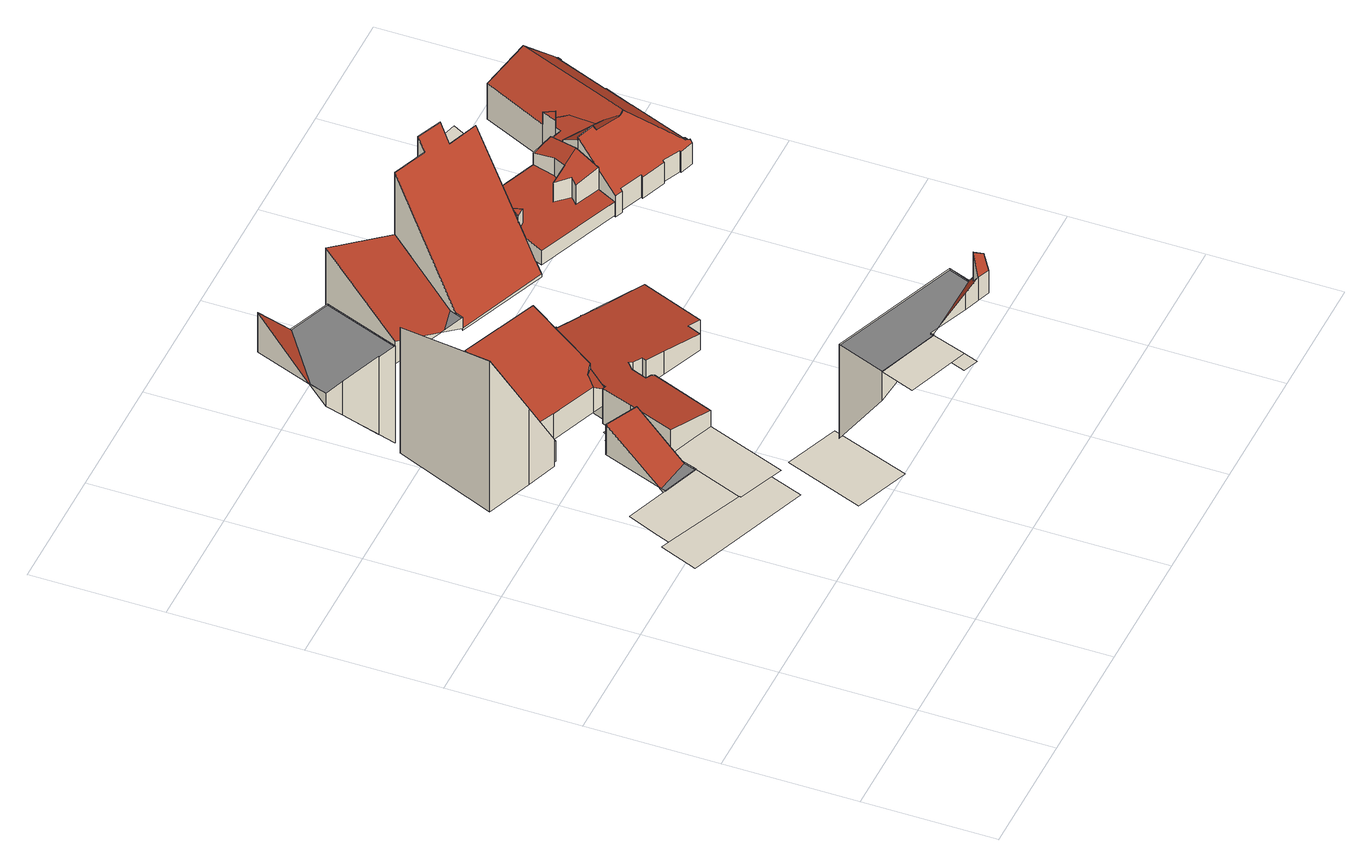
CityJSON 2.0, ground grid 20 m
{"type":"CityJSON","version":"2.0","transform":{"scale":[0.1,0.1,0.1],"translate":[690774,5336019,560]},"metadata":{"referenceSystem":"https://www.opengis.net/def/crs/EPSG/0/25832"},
"CityObjects":{
"building1":{"type":"Building","attributes":{"area_m2":55.53,"max_x":690797.88,"max_y":5336030,"min_x":690786.38,"min_y":5336021.5,"rf_extrusion_mode":"skip","rf_force_lod11":false,"rf_h_ground":605.17,"rf_h_pc_98p":0,"rf_h_roof_50p":0,"rf_h_roof_70p":0,"rf_h_roof_max":0,"rf_h_roof_min":0,"rf_is_glass_roof":false,"rf_nodata_frac":0.928,"rf_nodata_r":0,"rf_pc_select":"_HIGHEST_YET_INSUFFICIENT_COVERAGE","rf_pc_year":2026,"rf_pointcloud_unusable":true,"rf_pt_density":9.25,"rf_roof_planes":0,"rf_roof_type":"no points","rf_success":true,"rf_t_run":0,"source_file":"690_5336.gml"},"geometry":[{"type":"MultiSurface","lod":"0","boundaries":[[[0,1,2,3]]]}]},
"building2":{"type":"Building","attributes":{"area_m2":118.25,"max_x":690795.81,"max_y":5336057,"min_x":690774.81,"min_y":5336044,"rf_extrusion_mode":"skip","rf_force_lod11":false,"rf_h_ground":574.28,"rf_h_pc_98p":0,"rf_h_roof_50p":0,"rf_h_roof_70p":0,"rf_h_roof_max":0,"rf_h_roof_min":0,"rf_is_glass_roof":false,"rf_nodata_frac":0.964,"rf_nodata_r":0,"rf_pc_select":"_HIGHEST_YET_INSUFFICIENT_COVERAGE","rf_pc_year":2026,"rf_pointcloud_unusable":true,"rf_pt_density":4,"rf_roof_planes":0,"rf_roof_type":"no points","rf_success":true,"rf_t_run":0,"source_file":"690_5336.gml"},"geometry":[{"type":"MultiSurface","lod":"0","boundaries":[[[4,5,6,7,8,9,10]]]}]},
"building3":{"type":"Building","attributes":{"area_m2":5.8,"max_x":690795.94,"max_y":5336022.5,"min_x":690792.81,"min_y":5336019,"rf_extrusion_mode":"skip","rf_force_lod11":false,"rf_h_ground":605.17,"rf_h_pc_98p":0,"rf_h_roof_50p":0,"rf_h_roof_70p":0,"rf_h_roof_max":0,"rf_h_roof_min":0,"rf_is_glass_roof":false,"rf_nodata_frac":0.958,"rf_nodata_r":0,"rf_pc_select":"_HIGHEST_YET_INSUFFICIENT_COVERAGE","rf_pc_year":2026,"rf_pointcloud_unusable":true,"rf_pt_density":4,"rf_roof_planes":0,"rf_roof_type":"no points","rf_success":true,"rf_t_run":0,"source_file":"690_5336.gml"},"geometry":[{"type":"MultiSurface","lod":"0","boundaries":[[[0,11,12,13]]]}]},
"building4":{"type":"Building","attributes":{"area_m2":101.1,"max_x":690793.38,"max_y":5336063.5,"min_x":690778.38,"min_y":5336051.5,"rf_extrusion_mode":"skip","rf_force_lod11":false,"rf_h_ground":574.17,"rf_h_pc_98p":0,"rf_h_roof_50p":0,"rf_h_roof_70p":0,"rf_h_roof_max":0,"rf_h_roof_min":0,"rf_is_glass_roof":false,"rf_nodata_frac":0.955,"rf_nodata_r":0,"rf_pc_select":"_HIGHEST_YET_INSUFFICIENT_COVERAGE","rf_pc_year":2026,"rf_pointcloud_unusable":true,"rf_pt_density":4,"rf_roof_planes":0,"rf_roof_type":"no points","rf_success":true,"rf_t_run":0,"source_file":"690_5336.gml"},"geometry":[{"type":"MultiSurface","lod":"0","boundaries":[[[14,15,16,17,18]]]}]},
"building5":{"type":"Building","attributes":{"area_m2":160.46,"max_x":690811.12,"max_y":5336037.5,"min_x":690788.38,"min_y":5336023,"rf_extrusion_mode":"standard","rf_force_lod11":false,"rf_h_ground":605.17,"rf_h_pc_98p":0,"rf_h_roof_50p":0,"rf_h_roof_70p":0,"rf_h_roof_max":0,"rf_h_roof_min":0,"rf_is_glass_roof":false,"rf_nodata_frac":0.839,"rf_nodata_r":0,"rf_pc_select":"_HIGHEST_YET_INSUFFICIENT_COVERAGE","rf_pc_year":2026,"rf_pointcloud_unusable":false,"rf_pt_density":138.64,"rf_ridgelines":0,"rf_rmse_lod22":0.907,"rf_roof_planes":4,"rf_roof_type":"slanted","rf_success":true,"rf_t_run":4,"rf_volume_lod22":-889.06,"source_file":"690_5336.gml"},"children":["building5-1"]},
"building5-1":{"type":"BuildingPart","parents":["building5"],"geometry":[{"type":"MultiSurface","lod":"2.2","boundaries":[[[19,20,21,22,23,24,25,26,27]],[[19,28,29,20]],[[27,30,31]],[[28,19,31]],[[26,32,27]],[[25,33,34]],[[32,26,34]],[[33,25,24,35]],[[36,37,35]],[[35,24,23,38]],[[20,29,39,21]],[[40,22,41]],[[21,39,41]],[[42,40,37,36]],[[38,23,22,40,42]],[[37,40,41,39,29,28,31,30,27,32,34,33,35]],[[38,42,36,35]]],"semantics":{"surfaces":[{"type":"GroundSurface"},{"type":"WallSurface","on_footprint_edge":true},{"type":"WallSurface","on_footprint_edge":false},{"type":"RoofSurface","rf_azimuth":0.745,"rf_h_roof_50p":599.35,"rf_h_roof_70p":601.69,"rf_h_roof_max":612.93,"rf_h_roof_min":588.84,"rf_slope":56.98},{"type":"RoofSurface","rf_azimuth":199.88,"rf_h_roof_50p":611.34,"rf_h_roof_70p":612.09,"rf_h_roof_max":612.93,"rf_h_roof_min":609.75,"rf_slope":68.07}],"values":[0,1,1,1,1,1,1,1,2,1,1,1,1,2,1,3,4]}}]},
"building6":{"type":"Building","attributes":{"area_m2":212.73,"max_x":690792.81,"max_y":5336096.5,"min_x":690774.56,"min_y":5336076.5,"rf_extrusion_mode":"standard","rf_force_lod11":false,"rf_h_ground":574.47,"rf_h_pc_98p":0,"rf_h_roof_50p":578.88,"rf_h_roof_70p":579.17,"rf_h_roof_max":579.28,"rf_h_roof_min":578.67,"rf_is_glass_roof":false,"rf_nodata_frac":0.926,"rf_nodata_r":0,"rf_pc_select":"_HIGHEST_YET_INSUFFICIENT_COVERAGE","rf_pc_year":2026,"rf_pointcloud_unusable":false,"rf_pt_density":8.25,"rf_ridgelines":0,"rf_rmse_lod22":0.952,"rf_roof_planes":1,"rf_roof_type":"slanted","rf_success":true,"rf_t_run":1,"rf_volume_lod22":2897.31,"source_file":"690_5336.gml"},"children":["building6-1"]},
"building6-1":{"type":"BuildingPart","parents":["building6"],"geometry":[{"type":"Solid","lod":"2.2","boundaries":[[[[43,44,45,46,47,48,49,50]],[[51,48,47,52]],[[53,49,48,51]],[[54,50,49,53]],[[55,44,43,56]],[[52,47,46,57]],[[57,46,45,58]],[[58,45,44,55]],[[56,43,50,54]],[[56,54,53,51,52,57,58,55]]]],"semantics":{"surfaces":[{"type":"GroundSurface"},{"type":"WallSurface","on_footprint_edge":true},{"type":"RoofSurface","rf_azimuth":104,"rf_h_roof_50p":588.08,"rf_h_roof_70p":592.7,"rf_h_roof_max":600.92,"rf_h_roof_min":575,"rf_slope":60.06}],"values":[[0,1,1,1,1,1,1,1,1,2]]}}]},
"building7":{"type":"Building","attributes":{"area_m2":65.28,"max_x":690797.19,"max_y":5336071,"min_x":690787.69,"min_y":5336059,"rf_extrusion_mode":"standard","rf_force_lod11":false,"rf_h_ground":574.28,"rf_h_pc_98p":0,"rf_h_roof_50p":0,"rf_h_roof_70p":0,"rf_h_roof_max":0,"rf_h_roof_min":0,"rf_is_glass_roof":false,"rf_nodata_frac":0.862,"rf_nodata_r":0,"rf_pc_select":"_HIGHEST_YET_INSUFFICIENT_COVERAGE","rf_pc_year":2026,"rf_pointcloud_unusable":false,"rf_pt_density":28.44,"rf_ridgelines":0,"rf_rmse_lod22":0.952,"rf_roof_planes":1,"rf_roof_type":"slanted","rf_success":true,"rf_t_run":1,"rf_volume_lod22":128.75,"source_file":"690_5336.gml"},"children":["building7-1"]},
"building7-1":{"type":"BuildingPart","parents":["building7"],"geometry":[{"type":"MultiSurface","lod":"2.2","boundaries":[[[59,60,61,62]],[[62,63,64]],[[65,59,64]],[[63,62,61,66]],[[60,67,68]],[[66,61,68]],[[59,65,67,60]],[[67,65,64,63,66,68]]],"semantics":{"surfaces":[{"type":"GroundSurface"},{"type":"WallSurface","on_footprint_edge":true},{"type":"RoofSurface","rf_azimuth":188.53,"rf_h_roof_50p":576.37,"rf_h_roof_70p":577.59,"rf_h_roof_max":579.62,"rf_h_roof_min":573.22,"rf_slope":29.36}],"values":[0,1,1,1,1,1,1,2]}}]},
"building8":{"type":"Building","attributes":{"area_m2":98.35,"max_x":690802.12,"max_y":5336063,"min_x":690790.44,"min_y":5336048.5,"rf_extrusion_mode":"skip","rf_force_lod11":false,"rf_h_ground":574.28,"rf_h_pc_98p":0,"rf_h_roof_50p":0,"rf_h_roof_70p":0,"rf_h_roof_max":0,"rf_h_roof_min":0,"rf_is_glass_roof":false,"rf_nodata_frac":0.903,"rf_nodata_r":0,"rf_pc_select":"_HIGHEST_YET_INSUFFICIENT_COVERAGE","rf_pc_year":2026,"rf_pointcloud_unusable":true,"rf_pt_density":26.74,"rf_roof_planes":0,"rf_roof_type":"no planes","rf_success":true,"rf_t_run":0,"source_file":"690_5336.gml"},"geometry":[{"type":"MultiSurface","lod":"0","boundaries":[[[69,70,71,7]]]}]},
"building9":{"type":"Building","attributes":{"area_m2":113.41,"max_x":690807.62,"max_y":5336048,"min_x":690794.75,"min_y":5336033,"rf_extrusion_mode":"skip","rf_force_lod11":false,"rf_h_ground":574.28,"rf_h_pc_98p":0,"rf_h_roof_50p":0,"rf_h_roof_70p":0,"rf_h_roof_max":0,"rf_h_roof_min":0,"rf_is_glass_roof":false,"rf_nodata_frac":0.936,"rf_nodata_r":0,"rf_pc_select":"_HIGHEST_YET_INSUFFICIENT_COVERAGE","rf_pc_year":2026,"rf_pointcloud_unusable":true,"rf_pt_density":4,"rf_roof_planes":0,"rf_roof_type":"no points","rf_success":true,"rf_t_run":0,"source_file":"690_5336.gml"},"geometry":[{"type":"MultiSurface","lod":"0","boundaries":[[[72,73,74,75]]]}]},
"building10":{"type":"Building","attributes":{"area_m2":12.14,"max_x":690798.31,"max_y":5336073,"min_x":690793.38,"min_y":5336069,"rf_extrusion_mode":"skip","rf_force_lod11":false,"rf_h_ground":574.28,"rf_h_pc_98p":0,"rf_h_roof_50p":0,"rf_h_roof_70p":0,"rf_h_roof_max":0,"rf_h_roof_min":0,"rf_is_glass_roof":false,"rf_nodata_frac":0.833,"rf_nodata_r":0,"rf_pc_select":"_HIGHEST_YET_INSUFFICIENT_COVERAGE","rf_pc_year":2026,"rf_pointcloud_unusable":true,"rf_pt_density":8,"rf_roof_planes":0,"rf_roof_type":"no points","rf_success":true,"rf_t_run":0,"source_file":"690_5336.gml"},"geometry":[{"type":"MultiSurface","lod":"0","boundaries":[[[76,62,77,78,79,80]]]}]},
"building11":{"type":"Building","attributes":{"area_m2":177.84,"max_x":690805,"max_y":5336092,"min_x":690786.44,"min_y":5336074.5,"rf_extrusion_mode":"standard","rf_force_lod11":false,"rf_h_ground":575.28,"rf_h_pc_98p":0,"rf_h_roof_50p":579.08,"rf_h_roof_70p":579.62,"rf_h_roof_max":580.38,"rf_h_roof_min":578.42,"rf_is_glass_roof":false,"rf_nodata_frac":0.777,"rf_nodata_r":0,"rf_pc_select":"_HIGHEST_YET_INSUFFICIENT_COVERAGE","rf_pc_year":2026,"rf_pointcloud_unusable":false,"rf_pt_density":77.97,"rf_ridgelines":0,"rf_rmse_lod22":1.52,"rf_roof_planes":10,"rf_roof_type":"slanted","rf_success":true,"rf_t_run":11,"rf_volume_lod22":1228.82,"source_file":"690_5336.gml"},"children":["building11-1"]},
"building11-1":{"type":"BuildingPart","parents":["building11"],"geometry":[{"type":"Solid","lod":"2.2","boundaries":[[[[81,82,83,84,85,86,87,88,89,90]],[[91,82,81,92]],[[93,89,88,94]],[[95,90,89,93]],[[96,85,84,97]],[[92,81,90,95]],[[94,88,87,98]],[[99,97,84,83,100]],[[100,83,82,91]],[[98,87,86,101]],[[101,86,85,96]],[[97,99,102]],[[101,102,99,100,91,92,95,93,94,98]],[[102,101,96,97]]]],"semantics":{"surfaces":[{"type":"GroundSurface"},{"type":"WallSurface","on_footprint_edge":true},{"type":"WallSurface","on_footprint_edge":false},{"type":"RoofSurface","rf_azimuth":197.31,"rf_h_roof_50p":582.32,"rf_h_roof_70p":583.27,"rf_h_roof_max":584.82,"rf_h_roof_min":579.22,"rf_slope":19.39},{"type":"RoofSurface","rf_azimuth":152.1,"rf_h_roof_50p":579.57,"rf_h_roof_70p":579.84,"rf_h_roof_max":580.63,"rf_h_roof_min":578.4,"rf_slope":46.26}],"values":[[0,1,1,1,1,1,1,1,1,1,1,2,3,4]]}}]},
"building12":{"type":"Building","attributes":{"area_m2":165.88,"max_x":690801.81,"max_y":5336120.5,"min_x":690784.88,"min_y":5336104,"rf_extrusion_mode":"standard","rf_force_lod11":false,"rf_h_ground":577.78,"rf_h_pc_98p":0,"rf_h_roof_50p":0,"rf_h_roof_70p":0,"rf_h_roof_max":0,"rf_h_roof_min":0,"rf_is_glass_roof":false,"rf_nodata_frac":0.887,"rf_nodata_r":0,"rf_pc_select":"_HIGHEST_YET_INSUFFICIENT_COVERAGE","rf_pc_year":2026,"rf_pointcloud_unusable":false,"rf_pt_density":38.08,"rf_ridgelines":0,"rf_rmse_lod22":0.726,"rf_roof_planes":2,"rf_roof_type":"slanted","rf_success":true,"rf_t_run":4,"rf_volume_lod22":-842.47,"source_file":"690_5336.gml"},"children":["building12-1"]},
"building12-1":{"type":"BuildingPart","parents":["building12"],"geometry":[{"type":"MultiSurface","lod":"2.2","boundaries":[[[103,104,105,106,107,108,109]],[[103,110,111,104]],[[104,111,112,105]],[[113,106,114]],[[105,112,114]],[[115,107,116]],[[106,113,116]],[[109,117,110,103]],[[108,118,117,109]],[[107,115,118,108]],[[118,115,116,113,114,112,111,110,117]]],"semantics":{"surfaces":[{"type":"GroundSurface"},{"type":"WallSurface","on_footprint_edge":true},{"type":"RoofSurface","rf_azimuth":144.45,"rf_h_roof_50p":572.93,"rf_h_roof_70p":576.03,"rf_h_roof_max":584.65,"rf_h_roof_min":561.2,"rf_slope":53.19}],"values":[0,1,1,1,1,1,1,1,1,1,2]}}]},
"building13":{"type":"Building","attributes":{"area_m2":359.8,"max_x":690824.88,"max_y":5336087.5,"min_x":690795,"min_y":5336060.5,"rf_extrusion_mode":"standard","rf_force_lod11":false,"rf_h_ground":572.33,"rf_h_pc_98p":0,"rf_h_roof_50p":578.17,"rf_h_roof_70p":578.38,"rf_h_roof_max":579.53,"rf_h_roof_min":577.47,"rf_h_roof_ridge":578.25,"rf_is_glass_roof":false,"rf_nodata_frac":0.709,"rf_nodata_r":0,"rf_pc_select":"_HIGHEST_YET_INSUFFICIENT_COVERAGE","rf_pc_year":2026,"rf_pointcloud_unusable":false,"rf_pt_density":55.88,"rf_ridgelines":5,"rf_rmse_lod22":2.18,"rf_roof_planes":24,"rf_roof_type":"slanted","rf_success":true,"rf_t_run":19,"rf_volume_lod22":1657.74,"source_file":"690_5336.gml"},"children":["building13-1"]},
"building13-1":{"type":"BuildingPart","parents":["building13"],"geometry":[{"type":"Solid","lod":"2.2","boundaries":[[[[119,120,121,122,123,124,125,126,127,128,129,130,131,132,133,134,135,136,137,138,139,140,141,142,143]],[[144,127,126,145]],[[146,128,127,144]],[[147,135,134,148]],[[149,136,135,147]],[[150,132,131,151]],[[152,133,132,150]],[[148,134,133,152]],[[153,130,129,154]],[[154,129,128,146]],[[155,120,119,156]],[[151,131,130,153]],[[157,123,122,158]],[[156,119,143,159]],[[145,126,125,160]],[[161,124,123,157]],[[160,125,124,161]],[[158,122,121,162]],[[162,121,120,155]],[[159,143,142,163]],[[163,142,141,164]],[[164,141,140,165]],[[165,140,139,166]],[[167,137,136,149]],[[168,138,137,167]],[[166,139,138,168]],[[166,168,167,149,147,148,152,150,151,153,154,146,144,145,160,161,157,158,162,155,156,159,163,164,165]]]],"semantics":{"surfaces":[{"type":"GroundSurface"},{"type":"WallSurface","on_footprint_edge":true},{"type":"RoofSurface","rf_azimuth":112.26,"rf_h_roof_50p":577.24,"rf_h_roof_70p":577.77,"rf_h_roof_max":578.58,"rf_h_roof_min":574.65,"rf_slope":9.98}],"values":[[0,1,1,1,1,1,1,1,1,1,1,1,1,1,1,1,1,1,1,1,1,1,1,1,1,1,2]]}}]},
"building14":{"type":"Building","attributes":{"area_m2":167.84,"max_x":690814.25,"max_y":5336116,"min_x":690797.38,"min_y":5336099.5,"rf_extrusion_mode":"standard","rf_force_lod11":false,"rf_h_ground":574.62,"rf_h_pc_98p":0,"rf_h_roof_50p":0,"rf_h_roof_70p":0,"rf_h_roof_max":0,"rf_h_roof_min":0,"rf_is_glass_roof":false,"rf_nodata_frac":0.844,"rf_nodata_r":0,"rf_pc_select":"_HIGHEST_YET_INSUFFICIENT_COVERAGE","rf_pc_year":2026,"rf_pointcloud_unusable":false,"rf_pt_density":39.89,"rf_ridgelines":0,"rf_rmse_lod22":2.58,"rf_roof_planes":4,"rf_roof_type":"slanted","rf_success":true,"rf_t_run":4,"rf_volume_lod22":916.78,"source_file":"690_5336.gml"},"children":["building14-1"]},
"building14-1":{"type":"BuildingPart","parents":["building14"],"geometry":[{"type":"MultiSurface","lod":"2.2","boundaries":[[[169,170,171,172]],[[173,170,174]],[[169,175,174]],[[172,176,177]],[[175,169,177]],[[178,171,170,173]],[[176,172,171,178]],[[176,178,173,174,175,177]]],"semantics":{"surfaces":[{"type":"GroundSurface"},{"type":"WallSurface","on_footprint_edge":true},{"type":"RoofSurface","rf_azimuth":168.29,"rf_h_roof_50p":580.3,"rf_h_roof_70p":582.09,"rf_h_roof_max":587.57,"rf_h_roof_min":573.34,"rf_slope":39.45}],"values":[0,1,1,1,1,1,1,2]}}]},
"building15":{"type":"Building","attributes":{"area_m2":195.93,"max_x":690828.19,"max_y":5336111,"min_x":690809.56,"min_y":5336094,"rf_extrusion_mode":"standard","rf_force_lod11":false,"rf_h_ground":572.67,"rf_h_pc_98p":0,"rf_h_roof_50p":0,"rf_h_roof_70p":0,"rf_h_roof_max":0,"rf_h_roof_min":0,"rf_is_glass_roof":false,"rf_nodata_frac":0.834,"rf_nodata_r":0,"rf_pc_select":"_HIGHEST_YET_INSUFFICIENT_COVERAGE","rf_pc_year":2026,"rf_pointcloud_unusable":false,"rf_pt_density":25.48,"rf_ridgelines":0,"rf_rmse_lod22":1.01,"rf_roof_planes":7,"rf_roof_type":"slanted","rf_success":true,"rf_t_run":5,"rf_volume_lod22":1921.06,"source_file":"690_5336.gml"},"children":["building15-1"]},
"building15-1":{"type":"BuildingPart","parents":["building15"],"geometry":[{"type":"MultiSurface","lod":"2.2","boundaries":[[[179,175,180,181,182,183,184,185]],[[186,184,183,187]],[[188,185,184,186]],[[187,183,182,189]],[[189,182,181,190]],[[179,191,192,175]],[[190,181,180,193]],[[193,180,194]],[[175,192,194]],[[185,188,195]],[[191,179,195]],[[191,195,188,186,187,189,190,193,194,192]]],"semantics":{"surfaces":[{"type":"GroundSurface"},{"type":"WallSurface","on_footprint_edge":true},{"type":"RoofSurface","rf_azimuth":200.84,"rf_h_roof_50p":582.82,"rf_h_roof_70p":586.96,"rf_h_roof_max":594.8,"rf_h_roof_min":572.49,"rf_slope":57.64}],"values":[0,1,1,1,1,1,1,1,1,1,1,2]}}]},
"building16":{"type":"Building","attributes":{"area_m2":160.98,"max_x":690840.81,"max_y":5336104.5,"min_x":690823.75,"min_y":5336088.5,"rf_extrusion_mode":"standard","rf_force_lod11":false,"rf_h_ground":574.28,"rf_h_pc_98p":0,"rf_h_roof_50p":581.22,"rf_h_roof_70p":581.38,"rf_h_roof_max":581.78,"rf_h_roof_min":577.17,"rf_is_glass_roof":false,"rf_nodata_frac":0.599,"rf_nodata_r":0,"rf_pc_select":"_HIGHEST_YET_INSUFFICIENT_COVERAGE","rf_pc_year":2026,"rf_pointcloud_unusable":false,"rf_pt_density":87.49,"rf_ridgelines":0,"rf_rmse_lod22":1.22,"rf_roof_planes":15,"rf_roof_type":"slanted","rf_success":true,"rf_t_run":24,"rf_volume_lod22":650.82,"source_file":"690_5336.gml"},"children":["building16-1"]},
"building16-1":{"type":"BuildingPart","parents":["building16"],"geometry":[{"type":"Solid","lod":"2.2","boundaries":[[[[196,197,198,199,200,201,202,203,204]],[[205,206,207,208]],[[206,199,198,209]],[[210,203,202,211,212]],[[209,198,197,213]],[[214,215,216,217]],[[217,216,218,219]],[[220,201,200,221]],[[208,207,221,222]],[[222,221,200,199,206,205]],[[223,224,215,214]],[[212,211,225,226]],[[227,204,203,210]],[[228,229,196,204,227]],[[211,202,201,220]],[[219,218,229,228]],[[213,197,196,229]],[[226,225,224,223]],[[222,205,208]],[[219,228,227,223,214,217]],[[224,225,211,220,221,207,206,209,213,229,218,216,215]],[[226,223,227,210,212]]]],"semantics":{"surfaces":[{"type":"GroundSurface"},{"type":"WallSurface","on_footprint_edge":false},{"type":"WallSurface","on_footprint_edge":true},{"type":"RoofSurface","rf_azimuth":172.12,"rf_h_roof_50p":580.41,"rf_h_roof_70p":580.41,"rf_h_roof_max":580.46,"rf_h_roof_min":580.36,"rf_slope":36.71},{"type":"RoofSurface","rf_azimuth":229.46,"rf_h_roof_50p":581.18,"rf_h_roof_70p":581.38,"rf_h_roof_max":581.95,"rf_h_roof_min":580.65,"rf_slope":14.26},{"type":"RoofSurface","rf_azimuth":200.2,"rf_h_roof_50p":577.66,"rf_h_roof_70p":578.03,"rf_h_roof_max":581.28,"rf_h_roof_min":576.77,"rf_slope":8.42},{"type":"RoofSurface","rf_azimuth":324.09,"rf_h_roof_50p":581.25,"rf_h_roof_70p":581.41,"rf_h_roof_max":581.87,"rf_h_roof_min":580.44,"rf_slope":15.34}],"values":[[0,1,2,2,2,1,1,2,1,2,1,1,2,2,2,1,2,1,3,4,5,6]]}}]},
"building17":{"type":"Building","attributes":{"area_m2":28.83,"max_x":690843.75,"max_y":5336116,"min_x":690836.75,"min_y":5336109,"rf_extrusion_mode":"skip","rf_force_lod11":false,"rf_h_ground":575.62,"rf_h_pc_98p":0,"rf_h_roof_50p":0,"rf_h_roof_70p":0,"rf_h_roof_max":0,"rf_h_roof_min":0,"rf_is_glass_roof":false,"rf_nodata_frac":0.939,"rf_nodata_r":0,"rf_pc_select":"_HIGHEST_YET_INSUFFICIENT_COVERAGE","rf_pc_year":2026,"rf_pointcloud_unusable":true,"rf_pt_density":4,"rf_roof_planes":0,"rf_roof_type":"no points","rf_success":true,"rf_t_run":0,"source_file":"690_5336.gml"},"geometry":[{"type":"MultiSurface","lod":"0","boundaries":[[[230,231,232,233,234,235]]]}]},
"building18":{"type":"Building","attributes":{"area_m2":337.88,"max_x":690859.69,"max_y":5336112,"min_x":690836.62,"min_y":5336083,"rf_extrusion_mode":"standard","rf_force_lod11":false,"rf_h_ground":574.22,"rf_h_pc_98p":0,"rf_h_roof_50p":581.67,"rf_h_roof_70p":582.47,"rf_h_roof_max":583.58,"rf_h_roof_min":578.33,"rf_h_roof_ridge":583.6,"rf_is_glass_roof":false,"rf_nodata_frac":0,"rf_nodata_r":0,"rf_pc_select":"PREFERRED_AND_LATEST","rf_pc_year":2026,"rf_pointcloud_unusable":false,"rf_pt_density":1194.3,"rf_ridgelines":7,"rf_rmse_lod22":1.43,"rf_roof_planes":32,"rf_roof_type":"slanted","rf_success":true,"rf_t_run":167,"rf_volume_lod22":2387.91,"source_file":"690_5336.gml"},"children":["building18-1"]},
"building18-1":{"type":"BuildingPart","parents":["building18"],"geometry":[{"type":"Solid","lod":"2.2","boundaries":[[[[236,237,238,239,240,241,242,243,244,245,246,247,248,249,250,251,252,253,254,255,256,257,258,259,260,261,262,263,264]],[[265,266,267]],[[268,260,259,269]],[[270,261,260,268]],[[269,259,258,271]],[[271,258,257,272]],[[273,274,252,251,275]],[[266,265,275,276]],[[277,246,245,278]],[[278,245,244,279]],[[280,254,253,281]],[[282,255,254,280]],[[283,250,249,284]],[[284,249,248,285]],[[286,287,288]],[[285,248,247,289]],[[281,253,252,274]],[[289,247,246,277]],[[290,242,241,291]],[[279,244,243,292]],[[293,264,263,294]],[[295,236,264,293]],[[296,297,298]],[[299,300,301]],[[292,243,242,290]],[[300,240,239,302]],[[303,304,305,297,296]],[[306,307,304,303]],[[287,286,274,273]],[[307,306,308]],[[294,263,262,309]],[[309,262,261,270]],[[310,311,256,255,282,312]],[[312,282,313,314]],[[314,313,315,311,310]],[[276,275,251,250,283]],[[272,257,256,311]],[[302,239,238,316]],[[291,241,240,300,299]],[[297,305,317]],[[315,313,318]],[[316,238,237,319]],[[319,237,236,295]],[[314,310,312]],[[315,318,286,288,317,305,304,307,308,271,272,311]],[[267,298,297,317,288,287,273,275,265]],[[318,313,282,280,281,274,286]],[[301,306,303,296,298,267,266,276,283,284,285,289,277,278,279,292,290,291,299]],[[306,301,300,302,316,319,295,293,294,309,270,268,269,271,308]]]],"semantics":{"surfaces":[{"type":"GroundSurface"},{"type":"WallSurface","on_footprint_edge":false},{"type":"WallSurface","on_footprint_edge":true},{"type":"RoofSurface","rf_azimuth":204.38,"rf_h_roof_50p":582.36,"rf_h_roof_70p":582.36,"rf_h_roof_max":582.39,"rf_h_roof_min":582.33,"rf_slope":2.38},{"type":"RoofSurface","rf_azimuth":290.74,"rf_h_roof_50p":582.15,"rf_h_roof_70p":582.71,"rf_h_roof_max":583.87,"rf_h_roof_min":580.15,"rf_slope":25.29},{"type":"RoofSurface","rf_azimuth":27.7,"rf_h_roof_50p":582.69,"rf_h_roof_70p":582.96,"rf_h_roof_max":584.36,"rf_h_roof_min":581.73,"rf_slope":31.98},{"type":"RoofSurface","rf_azimuth":316.64,"rf_h_roof_50p":581.36,"rf_h_roof_70p":581.53,"rf_h_roof_max":582.33,"rf_h_roof_min":580.91,"rf_slope":9.14},{"type":"RoofSurface","rf_azimuth":200.88,"rf_h_roof_50p":580.7,"rf_h_roof_70p":581.92,"rf_h_roof_max":584.36,"rf_h_roof_min":578.03,"rf_slope":41.48},{"type":"RoofSurface","rf_azimuth":111.4,"rf_h_roof_50p":580.81,"rf_h_roof_70p":581.93,"rf_h_roof_max":583.78,"rf_h_roof_min":577.62,"rf_slope":42.19}],"values":[[0,1,2,2,2,2,2,1,2,2,2,2,2,2,1,2,2,2,2,2,2,2,1,1,2,2,1,1,1,1,2,2,2,1,1,2,2,2,2,1,1,2,2,3,4,5,6,7,8]]}}]}
},
"vertices":[
[220,24,452],[238,76,452],[144,110,452],[124,59,452],
[8,324,143],[199,251,143],[218,301,143],[164,323,143],[165,325,143],[44,376,143],[31,382,143],
[196,33,452],[188,11,452],[211,2,452],
[44,376,142],[165,325,142],[194,400,142],[72,445,142],[55,405,142],
[144,111,452],[173,185,452],[371,108,452],[349,50,452],[345,41,452],[326,48,452],[302,57,452],[241,81,452],[239,76,452],[144,111,401],[173,185,286],[239,76,453],[237,76,452],[241,81,444],[302,57,480],[254,76,452],[326,48,493],[335,59,527],[335,59,476],[345,41,492],[371,108,400],[349,50,490],[358,75,452],[349,50,516],
[71,775,145],[163,740,145],[183,732,145],[188,730,145],[143,619,145],[124,575,145],[78,592,145],[6,619,145],[124,575,193],[143,619,180],[78,592,278],[6,619,412],[163,740,198],[71,775,367],[188,730,151],[183,732,161],
[194,400,143],[137,421,143],[175,522,143],[232,501,143],[232,501,189],[202,423,143],[194,400,129],[175,522,196],[137,421,136],[141,432,143],
[235,294,143],[281,415,143],[210,442,143],
[291,139,143],[336,259,143],[254,291,143],[208,171,143],
[194,515,143],[243,532,143],[215,542,143],[211,531,143],[201,534,143],
[143,619,153],[188,730,153],[310,683,153],[270,584,153],[259,557,153],[237,566,153],[165,594,153],[139,604,153],[126,574,153],[124,575,153],[188,730,247],[143,619,206],[126,574,189],[139,604,200],[124,575,189],[259,557,179],[270,584,198],[165,594,199],[270,584,207],[310,683,244],[237,566,197],[251,580,203],
[205,862,178],[140,887,178],[109,898,178],[152,1014,178],[278,966,178],[234,850,178],[205,861,178],[205,862,41],[140,887,119],[109,898,155],[152,1014,248],[119,926,178],[278,966,98],[211,992,178],[205,861,41],[234,850,6],
[315,543,123],[306,519,123],[316,515,123],[318,511,123],[281,415,123],[210,443,123],[236,512,123],[253,559,123],[259,557,123],[310,683,123],[352,667,123],[352,666,123],[395,649,123],[396,650,123],[401,647,123],[423,638,123],[509,605,123],[471,509,123],[449,517,123],[440,496,123],[376,522,123],[344,535,123],[347,541,123],[330,548,123],[327,553,123],[259,557,184],[253,559,185],[310,683,184],[509,605,147],[423,638,163],[471,509,147],[396,650,168],[395,649,168],[401,647,167],[352,666,176],[352,667,177],[306,519,174],[315,543,174],[281,415,171],[318,511,172],[327,553,173],[236,512,185],[210,443,185],[316,515,172],[330,548,172],[347,541,169],[344,535,169],[376,522,163],[449,517,151],[440,496,151],
[355,803,146],[234,850,146],[279,969,146],[403,921,146],[234,850,186],[316,818,146],[355,803,127],[403,921,215],[366,828,146],[279,969,275],
[497,748,127],[403,921,127],[457,900,127],[461,912,127],[501,896,127],[494,880,127],[542,862,127],[494,880,315],[501,896,343],[542,862,315],[461,912,344],[457,900,324],[497,748,122],[355,803,123],[403,921,324],[356,805,127],[499,750,127],
[637,724,143],[627,697,143],[497,748,143],[514,789,143],[518,800,143],[539,856,143],[636,818,143],[668,806,143],[652,763,143],[514,789,201],[514,789,174],[532,790,175],[532,790,200],[497,748,168],[668,806,213],[636,818,185],[636,818,205],[627,697,167],[587,769,208],[587,769,175],[606,750,174],[606,750,209],[597,741,172],[597,741,205],[539,856,185],[518,800,176],[518,800,209],[619,766,214],[619,766,177],[631,786,180],[631,786,211],[652,763,220],[637,724,210],[637,724,172],
[666,899,156],[698,958,156],[651,971,156],[628,915,156],[627,913,156],[658,902,156],
[799,745,142],[801,745,142],[766,657,142],[770,655,142],[766,646,142],[764,642,142],[742,649,142],[742,651,142],[714,664,142],[713,661,142],[674,676,142],[675,679,142],[639,693,142],[637,690,142],[626,695,142],[651,760,142],[661,786,142],[668,806,142],[685,799,142],[689,808,142],[698,830,142],[743,929,142],[800,901,142],[855,875,142],[857,874,142],[855,869,142],[847,872,142],[814,789,142],[816,788,142],[679,750,233],[679,750,242],[678,744,237],[857,874,177],[855,875,179],[855,869,177],[800,901,235],[743,929,205],[661,786,219],[661,786,210],[651,760,236],[651,760,241],[674,676,179],[713,661,179],[714,664,181],[685,799,211],[668,806,209],[689,808,211],[626,695,179],[637,690,179],[639,693,182],[708,754,219],[708,754,223],[715,749,223],[675,679,182],[742,649,178],[764,642,179],[742,651,179],[816,788,184],[814,789,186],[799,745,184],[722,727,236],[722,727,234],[716,728,235],[766,646,183],[766,646,179],[761,650,184],[770,655,179],[728,727,238],[728,727,233],[722,727,230],[728,726,237],[728,726,233],[732,727,234],[847,872,186],[698,830,224],[698,830,202],[689,808,223],[707,815,212],[707,815,223],[707,815,209],[766,657,182],[723,734,229],[715,799,215],[801,745,182]
]}
